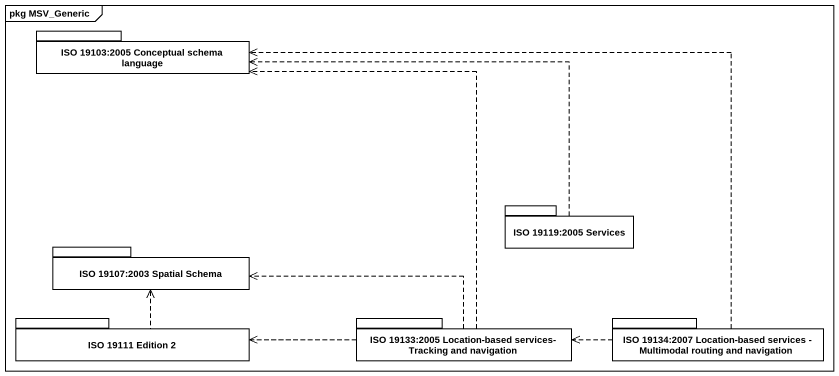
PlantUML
@startuml
mainframe pkg MSV_Generic
package "ISO 19103:2005 Conceptual schema language" as ISO_19103_2005_Conceptual {
}
package "ISO 19119:2005 Services" as ISO_19119_2005_Services {
}
package "ISO 19107:2003 Spatial Schema" as ISO_19107_2003_Spatial {
}
package "ISO 19111 Edition 2" as ISO_19111_Edition_2 {
}
package "ISO 19133:2005 Location-based services- Tracking and navigation" as ISO_19133_2005_Location {
}
package "ISO 19134:2007 Location-based services - Multimodal routing and navigation" as ISO_19134_2007_Location {
}
ISO_19119_2005_Services .left.> ISO_19103_2005_Conceptual
ISO_19133_2005_Location .up.> ISO_19103_2005_Conceptual
ISO_19133_2005_Location .left.> ISO_19107_2003_Spatial
ISO_19133_2005_Location .left.> ISO_19111_Edition_2
ISO_19134_2007_Location .left.> ISO_19103_2005_Conceptual
ISO_19134_2007_Location .left.> ISO_19107_2003_Spatial
ISO_19134_2007_Location .left.> ISO_19133_2005_Location
@enduml
